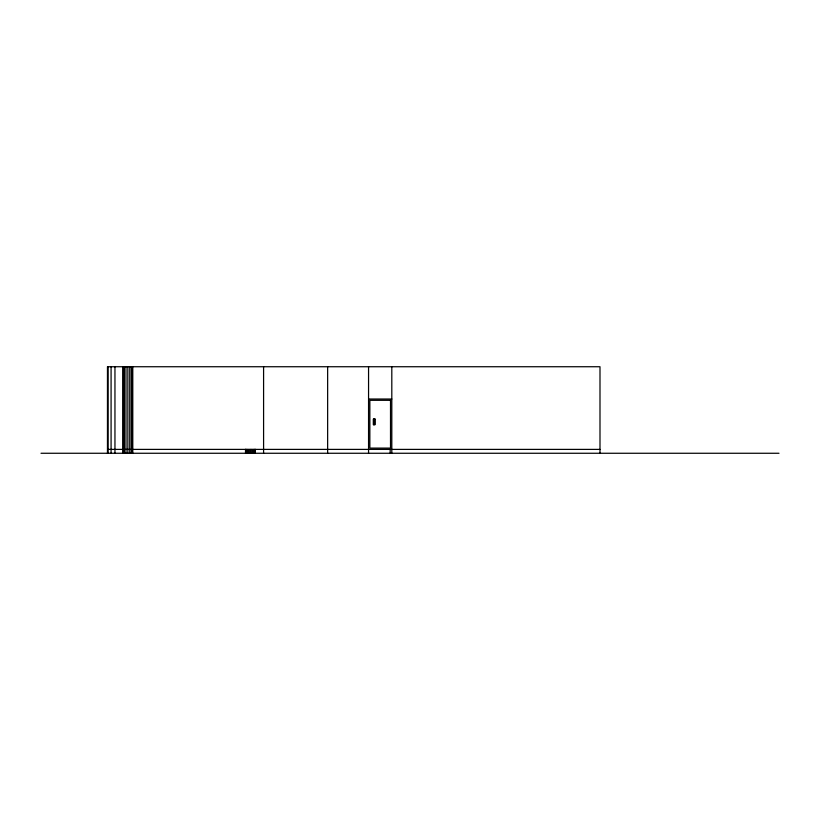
<?xml version="1.0" encoding="UTF-8"?>
<svg xmlns="http://www.w3.org/2000/svg" width="820" height="820" viewBox="0 0 820 820"><rect width="100%" height="100%" fill="white"/><g stroke="black" fill="none" stroke-linecap="round" stroke-linejoin="round"><path stroke-width="1.23" d="M368.559 399.022L391.806 399.022M108.107 449.391L599.994 449.391M41 453.265L779 453.265M599.994 453.265L599.994 366.735L107.461 366.735L107.461 453.265M391.806 366.735L391.806 453.265M390.166 449.391L390.166 453.265M374.699 419.051L374.699 424.719M373.561 419.051L373.561 424.719M368.559 366.735L368.559 453.265M327.641 366.735L327.641 453.265M263.589 366.735L263.589 453.265M255.327 449.391L255.327 453.265M255.153 449.391L255.153 453.265M254.661 449.391L254.661 453.265M253.882 449.391L253.882 453.265M252.867 449.391L252.867 453.265M251.689 449.391L251.689 453.265M250.418 449.391L250.418 453.265M249.147 449.391L249.147 453.265M247.958 449.391L247.958 453.265M246.943 449.391L246.943 453.265M246.164 449.391L246.164 453.265M245.672 449.391L245.672 453.265M245.508 449.391L245.508 453.265M132.768 366.735L132.768 453.265M132.399 366.735L132.399 453.265M131.333 366.735L131.333 453.265M129.744 366.735L129.744 453.265M127.869 366.735L127.869 453.265M125.983 366.735L125.983 453.265M124.394 366.735L124.394 453.265M123.328 366.735L123.328 453.265M122.959 366.735L122.959 453.265M114.954 366.735L114.954 453.265M111.079 366.735L111.079 453.265M108.107 366.735L108.107 453.265M390.515 400.314L369.851 400.314L369.851 448.099L390.515 448.099L390.515 400.314M374.976 419.051L373.377 419.051L373.377 424.719L374.976 424.719L374.976 419.051"/></g></svg>
